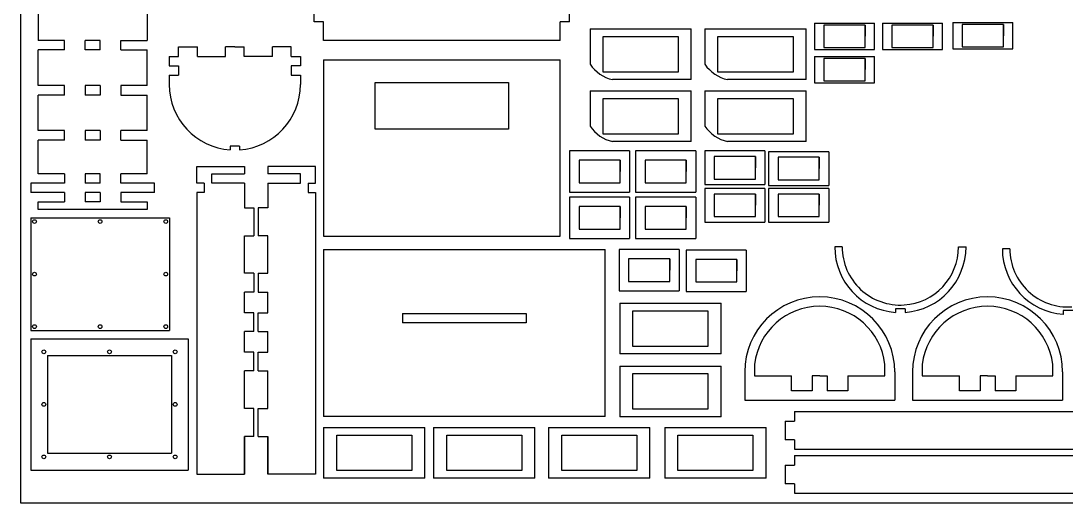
# Model space of a CAD drawing. Header units: inches. Extents: x -302 to 1360, y 174 to 1762.
# Drawn here: x -302 to 255, y 174 to 431 of the extents above; entities that cross this region are included whole.
import ezdxf

# ---------------------------------------------------------------- set-up
doc = ezdxf.new("R2010")
doc.units = ezdxf.units.IN
doc.header["$MEASUREMENT"] = 0

msp = doc.modelspace()

# ---------------------------------------------------------------- linework, layer by layer
for p, q in [((-302.07981, 173.57608), (-302.07981, 693.57608)), ((-145.68131, 430.08913), (-145.68131, 445.08913)), ((-9.68131, 430.08913), (-9.68131, 445.08913)), ((-292.85377, 439.10768), (-292.85377, 420.10768)), ((-234.85377, 439.10768), (-234.85377, 420.10768)), ((-140.68131, 430.08913), (-145.68131, 430.08913)), ((-140.68131, 420.08913), (-140.68131, 430.08913)), ((-14.68131, 420.08913), (-14.68131, 430.08913)), ((-9.68131, 430.08913), (-14.68131, 430.08913)), ((121.04086, 429.41004), (121.04086, 415.41004)), ((121.04086, 429.41004), (153.04086, 429.41004)), ((153.04086, 415.41004), (153.04086, 429.41004)), ((157.26502, 429.41004), (157.26502, 415.41004)), ((157.26502, 429.41004), (189.26502, 429.41004)), ((189.26502, 415.41004), (189.26502, 429.41004)), ((194.7602, 429.72751), (194.7602, 415.72751)), ((194.7602, 429.72751), (226.7602, 429.72751)), ((226.7602, 415.72751), (226.7602, 429.72751)), ((1.30994, 426.31272), (55.30994, 426.31272)), ((1.30994, 426.31272), (1.30994, 407.51007)), ((55.30994, 399.31272), (55.30994, 426.31272)), ((62.52931, 426.31272), (116.52931, 426.31272)), ((62.52931, 426.31272), (62.52931, 407.51007)), ((116.52931, 399.31272), (116.52931, 426.31272)), ((148.04086, 428.41004), (126.04086, 428.41004)), ((126.04086, 428.41004), (126.04086, 416.41004)), ((148.04086, 416.41004), (148.04086, 428.41004)), ((148.04086, 428.41004), (148.04086, 422.41004)), ((184.26502, 428.41004), (162.26502, 428.41004)), ((162.26502, 428.41004), (162.26502, 416.41004)), ((184.26502, 416.41004), (184.26502, 428.41004)), ((184.26502, 428.41004), (184.26502, 422.41004)), ((221.7602, 428.72751), (199.7602, 428.72751)), ((199.7602, 428.72751), (199.7602, 416.72751)), ((221.7602, 416.72751), (221.7602, 428.72751)), ((221.7602, 428.72751), (221.7602, 422.72751)), ((-278.85377, 420.10768), (-292.85377, 420.10768)), ((-278.85377, 415.10768), (-278.85377, 420.10768)), ((-259.85377, 420.10768), (-267.85377, 420.10768)), ((-267.85377, 415.10768), (-267.85377, 420.10768)), ((-259.85377, 415.10768), (-259.85377, 420.10768)), ((-248.85377, 420.10768), (-234.85377, 420.10768)), ((-248.85377, 415.10768), (-248.85377, 420.10768)), ((-14.68131, 420.08913), (-140.68131, 420.08913)), ((8.30994, 422.31272), (48.30994, 422.31272)), ((8.30994, 403.31272), (8.30994, 422.31272)), ((48.30994, 422.31272), (48.30994, 403.31272)), ((69.52931, 422.31272), (109.52931, 422.31272)), ((69.52931, 403.31272), (69.52931, 422.31272)), ((109.52931, 422.31272), (109.52931, 403.31272)), ((-278.85377, 415.10768), (-292.85377, 415.10768)), ((-292.85377, 396.10768), (-292.85377, 415.10768)), ((-259.85377, 415.10768), (-267.85377, 415.10768)), ((-248.85377, 415.10768), (-234.85377, 415.10768)), ((-234.85377, 396.10768), (-234.85377, 415.10768)), ((-218.01452, 416.72287), (-208.01452, 416.72287)), ((-218.01452, 411.72287), (-218.01452, 416.72287)), ((-208.01452, 411.72287), (-208.01452, 416.72287)), ((-188.01452, 416.72287), (-193.01452, 416.72287)), ((-193.01452, 411.72287), (-193.01452, 416.72287)), ((-188.01452, 416.72287), (-183.01452, 416.72287)), ((-183.01452, 411.72287), (-183.01452, 416.72287)), ((-158.01452, 416.72287), (-168.01452, 416.72287)), ((-168.01452, 411.72287), (-168.01452, 416.72287)), ((-158.01452, 411.72287), (-158.01452, 416.72287)), ((121.04086, 415.41004), (153.04086, 415.41004)), ((126.04086, 416.41004), (148.04086, 416.41004)), ((126.04086, 416.41004), (148.04086, 416.41004)), ((157.26502, 415.41004), (189.26502, 415.41004)), ((162.26502, 416.41004), (184.26502, 416.41004)), ((162.26502, 416.41004), (184.26502, 416.41004)), ((194.7602, 415.72751), (226.7602, 415.72751)), ((199.7602, 416.72751), (221.7602, 416.72751)), ((199.7602, 416.72751), (221.7602, 416.72751)), ((-223.01452, 411.72287), (-218.01452, 411.72287)), ((-223.01452, 411.72287), (-223.01452, 406.72287)), ((-223.01452, 411.72287), (-223.01452, 406.72287)), ((-208.01452, 411.72287), (-193.01452, 411.72287)), ((-168.01452, 411.72287), (-183.01452, 411.72287)), ((-158.01452, 411.72287), (-153.01452, 411.72287)), ((-153.01452, 411.72287), (-153.01452, 406.72287)), ((-153.01452, 411.72287), (-153.01452, 406.72287)), ((-140.68131, 409.81867), (-14.68131, 409.81867)), ((-140.68131, 409.81867), (-140.68131, 315.81867)), ((-14.68131, 315.81867), (-14.68131, 409.81867)), ((121.04086, 411.6317), (121.04086, 397.6317)), ((121.04086, 411.6317), (153.04086, 411.6317)), ((148.04086, 410.6317), (126.04086, 410.6317)), ((126.04086, 410.6317), (126.04086, 398.6317)), ((148.04086, 398.6317), (148.04086, 410.6317)), ((148.04086, 410.6317), (148.04086, 404.6317)), ((153.04086, 397.6317), (153.04086, 411.6317)), ((-223.01452, 406.72287), (-218.01452, 406.72287)), ((-223.01452, 401.72287), (-223.01452, 396.72287)), ((-223.01452, 401.72287), (-218.01452, 401.72287)), ((-218.01452, 406.72287), (-218.01452, 401.72287)), ((-158.01452, 406.72287), (-158.01452, 401.72287)), ((-153.01452, 406.72287), (-158.01452, 406.72287)), ((-158.01452, 401.72287), (-153.01452, 401.72287)), ((-153.01452, 401.72287), (-153.01452, 396.72287)), ((48.30994, 403.31272), (8.30994, 403.31272)), ((109.52931, 403.31272), (69.52931, 403.31272)), ((-278.85377, 396.10768), (-292.85377, 396.10768)), ((-278.85377, 391.10768), (-278.85377, 396.10768)), ((-259.85377, 396.10768), (-267.85377, 396.10768)), ((-267.85377, 396.10768), (-267.85377, 391.10768)), ((-259.85377, 396.10768), (-259.85377, 391.10768)), ((-234.85377, 396.10768), (-248.85377, 396.10768)), ((-248.85377, 396.10768), (-248.85377, 391.10768)), ((-113.18131, 397.81867), (-42.18131, 397.81867)), ((-113.18131, 372.81867), (-113.18131, 397.81867)), ((-42.18131, 397.81867), (-42.18131, 372.81867)), ((55.30994, 399.31272), (13.36585, 399.31272)), ((116.52931, 399.31272), (74.58522, 399.31272)), ((121.04086, 397.6317), (153.04086, 397.6317)), ((126.04086, 398.6317), (148.04086, 398.6317)), ((126.04086, 398.6317), (148.04086, 398.6317)), ((-278.85377, 391.10768), (-292.85377, 391.10768)), ((-292.85377, 372.10768), (-292.85377, 391.10768)), ((-259.85377, 391.10768), (-267.85377, 391.10768)), ((-248.85377, 391.10768), (-234.85377, 391.10768)), ((-234.85377, 372.10768), (-234.85377, 391.10768)), ((1.30994, 393.29785), (55.30994, 393.29785)), ((1.30994, 393.29785), (1.30994, 374.4952)), ((55.30994, 366.29785), (55.30994, 393.29785)), ((62.52931, 393.29785), (116.52931, 393.29785)), ((62.52931, 393.29785), (62.52931, 374.4952)), ((116.52931, 366.29785), (116.52931, 393.29785)), ((8.30994, 389.29785), (48.30994, 389.29785)), ((8.30994, 370.29785), (8.30994, 389.29785)), ((48.30994, 389.29785), (48.30994, 370.29785)), ((69.52931, 389.29785), (109.52931, 389.29785)), ((69.52931, 370.29785), (69.52931, 389.29785)), ((109.52931, 389.29785), (109.52931, 370.29785)), ((-278.85377, 372.10768), (-292.85377, 372.10768)), ((-278.85377, 367.10768), (-278.85377, 372.10768)), ((-259.85377, 372.10768), (-267.85377, 372.10768)), ((-267.85377, 372.10768), (-267.85377, 367.10768)), ((-259.85377, 372.10768), (-259.85377, 367.10768)), ((-234.85377, 372.10768), (-248.85377, 372.10768)), ((-248.85377, 367.10768), (-248.85377, 372.10768)), ((-42.18131, 372.81867), (-113.18131, 372.81867)), ((48.30994, 370.29785), (8.30994, 370.29785)), ((109.52931, 370.29785), (69.52931, 370.29785)), ((-278.85377, 367.10768), (-292.85377, 367.10768)), ((-292.85377, 349.10768), (-292.85377, 367.10768)), ((-259.85377, 367.10768), (-267.85377, 367.10768)), ((-248.85377, 367.10768), (-234.85377, 367.10768)), ((-234.85377, 349.10768), (-234.85377, 367.10768)), ((-185.51452, 363.81227), (-190.51452, 363.81227)), ((-190.51452, 363.81227), (-190.51452, 361.81227)), ((-185.51452, 363.81227), (-185.51452, 361.81227)), ((55.30994, 366.29785), (13.36585, 366.29785)), ((116.52931, 366.29785), (74.58522, 366.29785)), ((22.44628, 361.3301), (-9.55372, 361.3301)), ((-9.55372, 361.3301), (-9.55372, 339.3301)), ((22.44628, 361.3301), (22.44628, 339.3301)), ((57.63835, 361.3301), (25.63835, 361.3301)), ((25.63835, 361.3301), (25.63835, 339.3301)), ((57.63835, 361.3301), (57.63835, 339.3301)), ((62.44966, 361.3301), (62.44966, 343.3301)), ((94.44966, 361.3301), (62.44966, 361.3301)), ((89.44966, 358.3301), (67.44966, 358.3301)), ((67.44966, 358.3301), (67.44966, 346.3301)), ((89.44966, 346.3301), (89.44966, 358.3301)), ((89.44966, 358.3301), (89.44966, 352.3301)), ((94.44966, 361.3301), (94.44966, 343.3301)), ((128.54243, 360.89328), (96.54243, 360.89328)), ((96.54243, 360.89328), (96.54243, 342.89328)), ((123.54243, 357.89328), (101.54243, 357.89328)), ((101.54243, 357.89328), (101.54243, 345.89328)), ((123.54243, 345.89328), (123.54243, 357.89328)), ((123.54243, 357.89328), (123.54243, 351.89328)), ((128.54243, 360.89328), (128.54243, 342.89328)), ((-208.33863, 353.05656), (-182.83863, 353.05656)), ((-208.33863, 344.05656), (-208.33863, 353.05656)), ((-182.83863, 353.05656), (-182.83863, 349.05656)), ((-170.52908, 353.05656), (-170.52908, 349.05656)), ((-145.02908, 353.05656), (-170.52908, 353.05656)), ((-145.02908, 344.05656), (-145.02908, 353.05656)), ((17.44628, 356.3301), (-4.55372, 356.3301)), ((-4.55372, 356.3301), (-4.55372, 344.3301)), ((17.44628, 344.3301), (17.44628, 356.3301)), ((17.44628, 356.3301), (17.44628, 350.3301)), ((52.63835, 356.3301), (30.63835, 356.3301)), ((30.63835, 356.3301), (30.63835, 344.3301)), ((52.63835, 344.3301), (52.63835, 356.3301)), ((52.63835, 356.3301), (52.63835, 350.3301)), ((-278.85377, 349.10768), (-292.85377, 349.10768)), ((-278.85377, 349.10768), (-278.85377, 344.10768)), ((-259.85377, 349.10768), (-267.85377, 349.10768)), ((-267.85377, 349.10768), (-267.85377, 344.10768)), ((-259.85377, 344.10768), (-259.85377, 349.10768)), ((-234.85377, 349.10768), (-248.85377, 349.10768)), ((-248.85377, 344.10768), (-248.85377, 349.10768)), ((-200.33863, 344.05656), (-200.33863, 349.05656)), ((-200.33863, 349.05656), (-182.83863, 349.05656)), ((-153.02908, 349.05656), (-170.52908, 349.05656)), ((-153.02908, 344.05656), (-153.02908, 349.05656)), ((67.44966, 346.3301), (89.44966, 346.3301)), ((101.54243, 345.89328), (123.54243, 345.89328)), ((-278.85377, 344.10768), (-296.85377, 344.10768)), ((-296.85377, 344.10768), (-296.85377, 339.10768)), ((-259.85377, 344.10768), (-267.85377, 344.10768)), ((-230.85377, 344.10768), (-248.85377, 344.10768)), ((-230.85377, 339.10768), (-230.85377, 344.10768)), ((-204.33863, 344.05656), (-208.33863, 344.05656)), ((-204.33863, 344.05656), (-204.33863, 339.05656)), ((-182.83863, 344.05656), (-200.33863, 344.05656)), ((-182.83863, 344.05656), (-182.83863, 331.05656)), ((-170.52908, 344.05656), (-153.02908, 344.05656)), ((-170.52908, 344.05656), (-170.52908, 331.05656)), ((-149.02908, 344.05656), (-145.02908, 344.05656)), ((-149.02908, 344.05656), (-149.02908, 339.05656)), ((-4.55372, 344.3301), (17.44628, 344.3301)), ((30.63835, 344.3301), (52.63835, 344.3301)), ((62.44966, 343.3301), (94.44966, 343.3301)), ((94.44966, 341.33606), (62.44966, 341.33606)), ((62.44966, 341.33606), (62.44966, 323.33606)), ((94.44966, 341.33606), (94.44966, 323.33606)), ((96.54243, 342.89328), (128.54243, 342.89328)), ((128.54243, 341.33606), (96.54243, 341.33606)), ((96.54243, 341.33606), (96.54243, 323.33606)), ((128.54243, 341.33606), (128.54243, 323.33606)), ((-278.85377, 339.10768), (-296.85377, 339.10768)), ((-278.85377, 339.10768), (-278.85377, 334.10768)), ((-259.85377, 339.10768), (-267.85377, 339.10768)), ((-267.85377, 339.10768), (-267.85377, 334.10768)), ((-259.85377, 339.10768), (-259.85377, 334.10768)), ((-230.85377, 339.10768), (-248.85377, 339.10768)), ((-248.85377, 339.10768), (-248.85377, 334.10768)), ((-204.33863, 339.05656), (-208.33863, 339.05656)), ((-208.33863, 339.05656), (-208.33863, 189.05656)), ((-149.02908, 339.05656), (-145.02908, 339.05656)), ((-145.02908, 339.05656), (-145.02908, 189.05656)), ((-9.55372, 339.3301), (22.44628, 339.3301)), ((22.44628, 336.62274), (-9.55372, 336.62274)), ((-9.55372, 336.62274), (-9.55372, 314.62274)), ((22.44628, 336.62274), (22.44628, 314.62274)), ((25.63835, 339.3301), (57.63835, 339.3301)), ((57.63835, 336.62274), (25.63835, 336.62274)), ((25.63835, 336.62274), (25.63835, 314.62274)), ((57.63835, 336.62274), (57.63835, 314.62274)), ((89.44966, 338.33606), (67.44966, 338.33606)), ((67.44966, 338.33606), (67.44966, 326.33606)), ((89.44966, 326.33606), (89.44966, 338.33606)), ((89.44966, 338.33606), (89.44966, 332.33606)), ((123.54243, 338.33606), (101.54243, 338.33606)), ((101.54243, 338.33606), (101.54243, 326.33606)), ((123.54243, 326.33606), (123.54243, 338.33606)), ((123.54243, 338.33606), (123.54243, 332.33606)), ((-292.85377, 330.10768), (-292.85377, 334.10768)), ((-292.85377, 334.10768), (-278.85377, 334.10768)), ((-234.85377, 330.10768), (-292.85377, 330.10768)), ((-259.85377, 334.10768), (-267.85377, 334.10768)), ((-248.85377, 334.10768), (-234.85377, 334.10768)), ((-234.85377, 334.10768), (-234.85377, 330.10768)), ((-182.83863, 331.05656), (-177.83863, 331.05656)), ((-177.83863, 331.05656), (-177.83863, 316.05656)), ((-175.52908, 331.05656), (-175.52908, 316.05656)), ((-170.52908, 331.05656), (-175.52908, 331.05656)), ((17.44628, 331.62274), (-4.55372, 331.62274)), ((-4.55372, 331.62274), (-4.55372, 319.62274)), ((17.44628, 319.62274), (17.44628, 331.62274)), ((17.44628, 331.62274), (17.44628, 325.62274)), ((52.63835, 331.62274), (30.63835, 331.62274)), ((30.63835, 331.62274), (30.63835, 319.62274)), ((52.63835, 319.62274), (52.63835, 331.62274)), ((52.63835, 331.62274), (52.63835, 325.62274)), ((-296.85377, 325.6344), (-296.85377, 265.6344)), ((-296.85377, 325.6344), (-222.85377, 325.6344)), ((-222.85377, 325.6344), (-222.85377, 265.6344)), ((62.44966, 323.33606), (94.44966, 323.33606)), ((67.44966, 326.33606), (89.44966, 326.33606)), ((96.54243, 323.33606), (128.54243, 323.33606)), ((101.54243, 326.33606), (123.54243, 326.33606)), ((-4.55372, 319.62274), (17.44628, 319.62274)), ((30.63835, 319.62274), (52.63835, 319.62274)), ((-182.83863, 296.05656), (-182.83863, 316.05656)), ((-182.83863, 316.05656), (-177.83863, 316.05656)), ((-170.52908, 316.05656), (-175.52908, 316.05656)), ((-170.52908, 296.05656), (-170.52908, 316.05656)), ((-140.68131, 315.81867), (-14.68131, 315.81867)), ((-9.55372, 314.62274), (22.44628, 314.62274)), ((25.63835, 314.62274), (57.63835, 314.62274)), ((-140.68131, 308.72849), (9.31869, 308.72849)), ((-140.68131, 308.72849), (-140.68131, 219.72849)), ((9.31869, 219.72849), (9.31869, 308.72849)), ((48.8449, 308.74752), (16.8449, 308.74752)), ((16.8449, 308.74752), (16.8449, 286.74752)), ((48.8449, 308.74752), (48.8449, 286.74752)), ((84.63808, 308.44952), (52.63808, 308.44952)), ((52.63808, 308.44952), (52.63808, 286.44952)), ((84.63808, 308.44952), (84.63808, 286.44952)), ((135.75159, 310.13957), (131.75159, 310.13957)), ((197.75159, 310.13957), (201.75159, 310.13957)), ((225.12526, 309.11637), (221.12526, 309.11637)), ((43.8449, 303.74752), (21.8449, 303.74752)), ((21.8449, 303.74752), (21.8449, 291.74752)), ((43.8449, 291.74752), (43.8449, 303.74752)), ((43.8449, 303.74752), (43.8449, 297.74752)), ((79.63808, 303.44952), (57.63808, 303.44952)), ((57.63808, 303.44952), (57.63808, 291.44952)), ((79.63808, 291.44952), (79.63808, 303.44952)), ((79.63808, 303.44952), (79.63808, 297.44952)), ((-177.83863, 296.05656), (-182.83863, 296.05656)), ((-177.83863, 296.05656), (-177.83863, 286.05656)), ((-175.52908, 296.05656), (-175.52908, 286.05656)), ((-175.52908, 296.05656), (-170.52908, 296.05656)), ((21.8449, 291.74752), (43.8449, 291.74752)), ((57.63808, 291.44952), (79.63808, 291.44952)), ((-182.83863, 275.05656), (-182.83863, 286.05656)), ((-177.83863, 286.05656), (-182.83863, 286.05656)), ((-175.52908, 286.05656), (-170.52908, 286.05656)), ((-170.52908, 275.05656), (-170.52908, 286.05656)), ((16.8449, 286.74752), (48.8449, 286.74752)), ((52.63808, 286.44952), (84.63808, 286.44952)), ((17.14475, 280.07594), (71.14475, 280.07594)), ((17.14475, 280.07594), (17.14475, 253.07594)), ((71.14475, 253.07594), (71.14475, 280.07594)), ((-177.83863, 275.05656), (-182.83863, 275.05656)), ((-177.83863, 265.05656), (-177.83863, 275.05656)), ((-175.52908, 265.05656), (-175.52908, 275.05656)), ((-175.52908, 275.05656), (-170.52908, 275.05656)), ((-98.68131, 274.72849), (-32.68131, 274.72849)), ((-98.68131, 274.72849), (-98.68131, 269.72849)), ((-32.68131, 274.72849), (-32.68131, 269.72849)), ((24.14475, 276.07594), (64.14475, 276.07594)), ((24.14475, 257.07594), (24.14475, 276.07594)), ((64.14475, 276.07594), (64.14475, 257.07594)), ((169.25159, 277.19676), (164.25159, 277.19676)), ((164.25159, 277.19676), (164.25159, 275.19676)), ((169.25159, 277.19676), (169.25159, 275.19676)), ((258.62526, 276.17356), (253.62526, 276.17356)), ((253.62526, 276.17356), (253.62526, 274.17356)), ((-32.68131, 269.72849), (-98.68131, 269.72849)), ((-296.85377, 265.6344), (-222.85377, 265.6344)), ((-182.83863, 254.05656), (-182.83863, 265.05656)), ((-177.83863, 265.05656), (-182.83863, 265.05656)), ((-175.52908, 265.05656), (-170.52908, 265.05656)), ((-170.52908, 254.05656), (-170.52908, 265.05656)), ((-296.85377, 261.19364), (-296.85377, 191.19364)), ((-296.85377, 261.19364), (-212.85377, 261.19364)), ((-212.85377, 261.19364), (-212.85377, 191.19364)), ((64.14475, 257.07594), (24.14475, 257.07594)), ((-287.85377, 252.19364), (-287.85377, 200.19364)), ((-287.85377, 252.19364), (-221.85377, 252.19364)), ((-287.85377, 252.19364), (-254.85377, 252.19364)), ((-287.85377, 252.19364), (-287.85377, 226.19364)), ((-221.85377, 252.19364), (-221.85377, 200.19364)), ((-177.83863, 254.05656), (-182.83863, 254.05656)), ((-177.83863, 244.05656), (-177.83863, 254.05656)), ((-175.52908, 244.05656), (-175.52908, 254.05656)), ((-175.52908, 254.05656), (-170.52908, 254.05656)), ((71.14475, 253.07594), (17.14475, 253.07594)), ((17.14475, 246.57937), (71.14475, 246.57937)), ((17.14475, 246.57937), (17.14475, 219.57937)), ((71.14475, 219.57937), (71.14475, 246.57937)), ((88.99741, 247.48634), (88.99741, 241.48634)), ((158.53877, 241.48634), (158.53877, 247.48634)), ((178.46023, 247.48634), (178.46023, 241.48634)), ((248.00158, 241.48634), (248.00158, 247.48634)), ((-182.83863, 224.05656), (-182.83863, 244.05656)), ((-177.83863, 244.05656), (-182.83863, 244.05656)), ((-175.52908, 244.05656), (-170.52908, 244.05656)), ((-170.52908, 224.05656), (-170.52908, 244.05656)), ((24.14475, 242.57937), (64.14475, 242.57937)), ((24.14475, 223.57937), (24.14475, 242.57937)), ((64.14475, 242.57937), (64.14475, 223.57937)), ((83.76809, 243.48634), (83.76809, 228.48634)), ((88.99741, 241.48634), (108.76809, 241.48634)), ((108.76809, 233.48634), (108.76809, 241.48634)), ((123.76809, 241.48634), (119.76809, 241.48634)), ((119.76809, 241.48634), (119.76809, 233.48634)), ((123.76809, 241.48634), (127.76809, 241.48634)), ((127.76809, 241.48634), (127.76809, 233.48634)), ((138.76809, 241.48634), (158.53877, 241.48634)), ((138.76809, 241.48634), (138.76809, 233.48634)), ((163.76809, 243.48634), (163.76809, 228.48634)), ((173.23091, 243.48634), (173.23091, 228.48634)), ((178.46023, 241.48634), (198.23091, 241.48634)), ((198.23091, 233.48634), (198.23091, 241.48634)), ((213.23091, 241.48634), (209.23091, 241.48634)), ((209.23091, 241.48634), (209.23091, 233.48634)), ((213.23091, 241.48634), (217.23091, 241.48634)), ((217.23091, 241.48634), (217.23091, 233.48634)), ((228.23091, 241.48634), (248.00158, 241.48634)), ((228.23091, 241.48634), (228.23091, 233.48634)), ((253.23091, 243.48634), (253.23091, 228.48634)), ((83.76809, 228.48634), (163.76809, 228.48634)), ((119.76809, 233.48634), (108.76809, 233.48634)), ((138.76809, 233.48634), (127.76809, 233.48634)), ((173.23091, 228.48634), (253.23091, 228.48634)), ((209.23091, 233.48634), (198.23091, 233.48634)), ((228.23091, 233.48634), (217.23091, 233.48634)), ((-177.83863, 224.05656), (-182.83863, 224.05656)), ((-177.83863, 209.05656), (-177.83863, 224.05656)), ((-175.52908, 209.05656), (-175.52908, 224.05656)), ((-175.52908, 224.05656), (-170.52908, 224.05656)), ((64.14475, 223.57937), (24.14475, 223.57937)), ((9.31869, 219.72849), (-140.68131, 219.72849)), ((71.14475, 219.57937), (17.14475, 219.57937)), ((105.40586, 217.33384), (105.40586, 207.33384)), ((105.40586, 217.33384), (110.40586, 217.33384)), ((110.40586, 222.33384), (260.40586, 222.33384)), ((110.40586, 222.33384), (110.40586, 217.33384)), ((-140.68131, 213.86788), (-86.68131, 213.86788)), ((-140.68131, 213.86788), (-140.68131, 186.86788)), ((-86.68131, 186.86788), (-86.68131, 213.86788)), ((-82.04591, 213.86788), (-28.04591, 213.86788)), ((-82.04591, 213.86788), (-82.04591, 186.86788)), ((-28.04591, 186.86788), (-28.04591, 213.86788)), ((-20.75496, 213.86788), (33.24504, 213.86788)), ((-20.75496, 213.86788), (-20.75496, 186.86788)), ((33.24504, 186.86788), (33.24504, 213.86788)), ((41.19649, 213.86788), (95.19649, 213.86788)), ((41.19649, 213.86788), (41.19649, 186.86788)), ((95.19649, 186.86788), (95.19649, 213.86788)), ((-182.83863, 209.05656), (-182.83863, 189.05656)), ((-182.83863, 189.05656), (-182.83863, 209.05656)), ((-177.83863, 209.05656), (-182.83863, 209.05656)), ((-175.52908, 209.05656), (-170.52908, 209.05656)), ((-170.52908, 209.05656), (-170.52908, 189.05656)), ((-170.52908, 189.05656), (-170.52908, 209.05656)), ((-133.68132, 209.86788), (-93.68132, 209.86788)), ((-133.68132, 190.86788), (-133.68132, 209.86788)), ((-93.68132, 209.86788), (-93.68132, 190.86788)), ((-75.04591, 209.86788), (-35.04591, 209.86788)), ((-75.04591, 190.86788), (-75.04591, 209.86788)), ((-35.04591, 209.86788), (-35.04591, 190.86788)), ((-13.75496, 209.86788), (26.24504, 209.86788)), ((-13.75496, 190.86788), (-13.75496, 209.86788)), ((26.24504, 209.86788), (26.24504, 190.86788)), ((48.19649, 209.86788), (88.19649, 209.86788)), ((48.19649, 190.86788), (48.19649, 209.86788)), ((88.19649, 209.86788), (88.19649, 190.86788)), ((110.40586, 207.33384), (105.40586, 207.33384)), ((110.40586, 207.33384), (110.40586, 202.33384)), ((110.40586, 202.33384), (260.40586, 202.33384)), ((-287.85377, 200.19364), (-221.85377, 200.19364)), ((110.40586, 198.86788), (260.40586, 198.86788)), ((110.40586, 198.86788), (110.40586, 193.86788)), ((-296.85377, 191.19364), (-212.85377, 191.19364)), ((-93.68132, 190.86788), (-133.68132, 190.86788)), ((-35.04591, 190.86788), (-75.04591, 190.86788)), ((26.24504, 190.86788), (-13.75496, 190.86788)), ((88.19649, 190.86788), (48.19649, 190.86788)), ((105.40586, 193.86788), (105.40586, 183.86788)), ((105.40586, 193.86788), (110.40586, 193.86788)), ((-208.33863, 189.05656), (-182.83863, 189.05656)), ((-145.02908, 189.05656), (-170.52908, 189.05656)), ((-86.68131, 186.86788), (-140.68131, 186.86788)), ((-28.04591, 186.86788), (-82.04591, 186.86788)), ((33.24504, 186.86788), (-20.75496, 186.86788)), ((95.19649, 186.86788), (41.19649, 186.86788)), ((110.40586, 183.86788), (105.40586, 183.86788)), ((110.40586, 183.86788), (110.40586, 178.86788)), ((110.40586, 178.86788), (260.40586, 178.86788)), ((997.92019, 173.57608), (-302.07981, 173.57608))]:
    msp.add_line(p, q)
for centre in [(-294.85377, 323.6344), (-259.85377, 323.6344), (-224.85377, 323.6344), (-294.85377, 295.6344), (-224.85377, 295.6344), (-294.85377, 267.6344), (-259.85377, 267.6344), (-224.85377, 267.6344), (-289.85377, 254.19364), (-254.85377, 254.19364), (-219.85377, 254.19364), (-289.85377, 226.19364), (-219.85377, 226.19364), (-289.85377, 198.19364), (-254.85377, 198.19364), (-219.85377, 198.19364)]:
    msp.add_circle(centre, 1)
for centre, radius, start, end in [((17.80994, 418.81272), 20, 214.4115098, 257.1614335), ((79.02931, 418.81272), 20, 214.4115098, 257.1614335), ((-188.01452, 396.72287), 35, 180, 265.9039562), ((-188.01452, 396.72287), 35, 274.0960438, 0), ((17.80994, 385.79785), 20, 214.4115098, 257.1614335), ((79.02931, 385.79785), 20, 214.4115098, 257.1614335), ((166.75159, 310.13957), 35, 180, 265.9039562), ((166.75159, 310.13957), 31, 180, 273.6990711), ((166.75159, 310.13957), 31, 273.6990711, 0), ((166.75159, 310.13957), 35, 274.0960438, 0), ((256.12526, 309.11637), 35, 180, 265.9039562), ((256.12526, 309.11637), 31, 180, 273.6990711), ((123.76809, 243.48634), 40, 0, 180), ((213.23091, 243.48634), 40, 0, 180), ((123.76809, 243.48634), 35, 6.5624279, 173.4375721), ((213.23091, 243.48634), 35, 6.5624279, 173.4375721)]:
    msp.add_arc(centre, radius, start, end)

doc.saveas('drawing.dxf')
